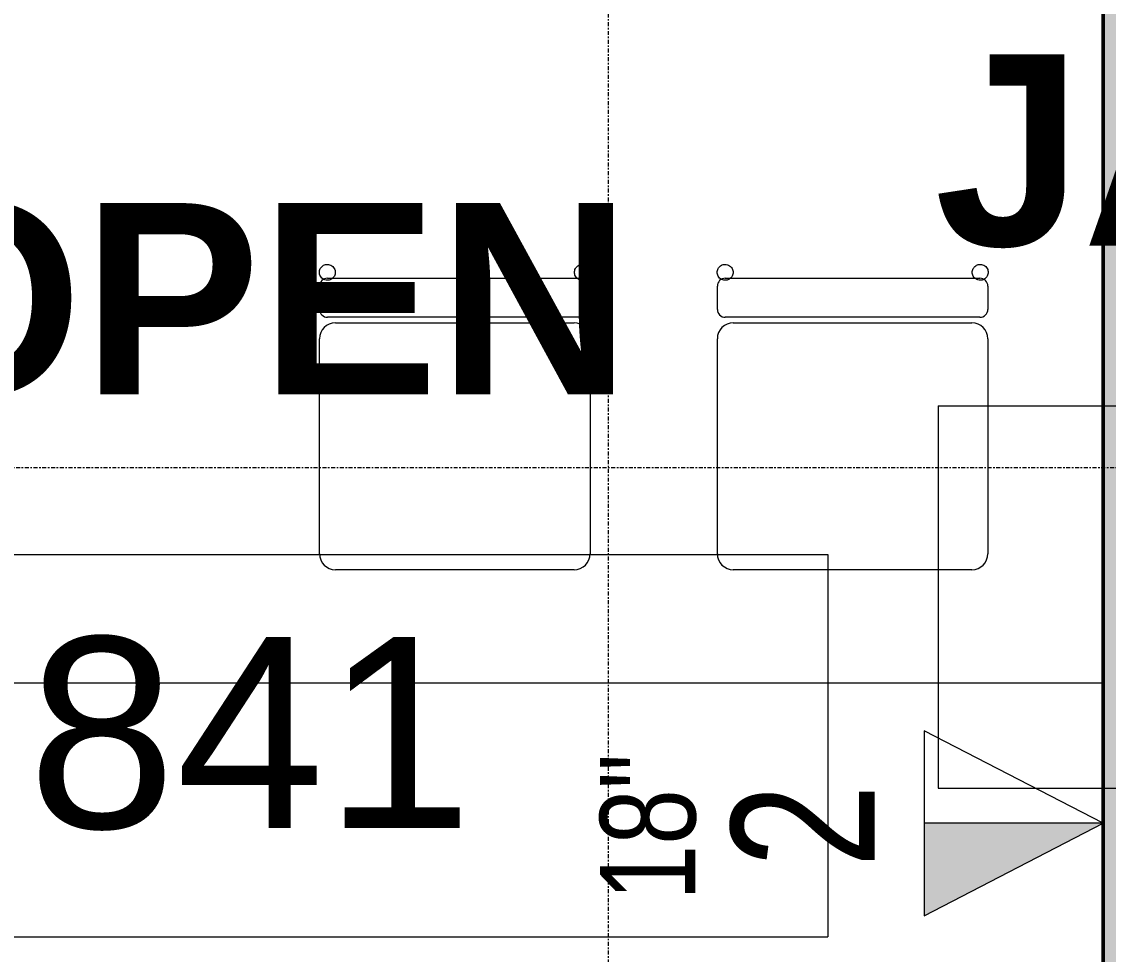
# Model space of a CAD drawing. Header units: inches. Extents: x -1205 to 1409, y -1117 to 895.
# Drawn here: x 88.1 to 156.3, y -834.3 to -775.7 of the extents above; entities that cross this region are included whole.
import ezdxf

# ---------------------------------------------------------------- set-up
doc = ezdxf.new("R2010")
doc.units = ezdxf.units.IN
doc.header["$MEASUREMENT"] = 0
doc.linetypes.add('Grid Line 1_4_', pattern=[0.4375, 0.25, -0.0625, 0.0625, -0.0625])
for name, color, linetype, lineweight in [('A-ANNO-NOTE', 131, 'Continuous', 9), ('A-AREA-IDEN', 2, 'Continuous', 9), ('A-GENM', 13, 'Continuous', 9), ('A-WALL-PATT', 111, 'Continuous', 13), ('I-FURN', 30, 'Continuous', 9), ('I-WALL', 2, 'Continuous', 13), ('S-GRID', 1, 'Continuous', 9)]:
    doc.layers.add(name, color=color, linetype=linetype, lineweight=lineweight)
doc.styles.add('Arial_1', font='arial.ttf', dxfattribs={"width": 0.75, "height": 9})
doc.styles.add('Arial_2', font='arial.ttf', dxfattribs={"width": 0.75, "height": 6})
doc.styles.add('Arial_5', font='arial.ttf', dxfattribs={"height": 12})
doc.styles.add('Arial_B', font='arialbd.ttf', dxfattribs={"height": 12})

# ---------------------------------------------------------------- blocks, each defined once
blk = doc.blocks.new('Generic Model Adjustable Table - Default-V72-8TH FLOOR TELECOM PLAN')
at = {"layer": 'A-GENM', "color": 53}
blk.add_line((-39, 15), (39, 15), dxfattribs=at)
blk = doc.blocks.new('Chair-Breuer - Chair-Breuer-V73-8TH FLOOR TELECOM PLAN')
at = {"layer": 'I-FURN', "color": 53}
for p, q in [((-8.5, 6.849), (-8.5, 8.302)), ((-8, 8.802), (8, 8.802)), ((8.5, 8.302), (8.5, 6.849)), ((8, 6.349), (-8, 6.349)), ((-7.5, 6), (7.5, 6)), ((-8.5, -8.5), (-8.5, 5)), ((8.5, 5), (8.5, -8.5)), ((7.5, -9.5), (-7.5, -9.5))]:
    blk.add_line(p, q, dxfattribs=at)
for centre, radius, start, end in [((-8, 8.302), 0.5, 90, 180), ((8, 8.302), 0.5, 360, 90), ((-8, 6.849), 0.5, 180, 270), ((8, 6.849), 0.5, 270, 360), ((-7.5, 5), 1, 90, 180), ((7.5, 5), 1, 0, 90), ((-7.5, -8.5), 1, 180, 270), ((7.5, -8.5), 1, 270, 0)]:
    blk.add_arc(centre, radius, start, end, dxfattribs=at)
for points in [[(-8.011, 8.675), (-8.062, 8.675), (-8.161, 8.69), (-8.299, 8.757), (-8.411, 8.862), (-8.501, 9.02), (-8.527, 9.236), (-8.453, 9.429), (-8.346, 9.55), (-8.246, 9.619), (-8.131, 9.662), (-8.052, 9.671), (-8.011, 9.671)], [(-8.011, 9.671), (-7.96, 9.671), (-7.861, 9.656), (-7.722, 9.59), (-7.611, 9.485), (-7.521, 9.326), (-7.495, 9.111), (-7.568, 8.918), (-7.676, 8.797), (-7.776, 8.728), (-7.89, 8.685), (-7.97, 8.675), (-8.011, 8.675)], [(8.021, 8.675), (7.97, 8.675), (7.871, 8.69), (7.732, 8.757), (7.621, 8.862), (7.531, 9.02), (7.505, 9.236), (7.579, 9.429), (7.686, 9.55), (7.786, 9.619), (7.901, 9.662), (7.98, 9.671), (8.021, 9.671)], [(8.021, 9.671), (8.072, 9.671), (8.171, 9.656), (8.309, 9.59), (8.421, 9.485), (8.511, 9.326), (8.537, 9.111), (8.463, 8.918), (8.356, 8.797), (8.256, 8.728), (8.141, 8.685), (8.062, 8.675), (8.021, 8.675)]]:
    blk.add_open_spline(points, degree=3, knots=[-1, -1, -1, -1, -0.903846, -0.807692, -0.711538, -0.615385, -0.461538, -0.307692, -0.230769, -0.153846, -0.076923, 0, 0, 0, 0], dxfattribs=at)
blk = doc.blocks.new('18433_1 - AEO NY - CENTRAL_rvt-1-8TH FLOOR TELECOM PLAN')
at = {"layer": 'A-WALL-PATT'}
blk.add_hatch(color=253, dxfattribs=at).paths.add_polyline_path([(161.398, -911.307), (161.398, -758.994), (156.023, -758.994), (156.023, -911.307)], flags=0)
at = {"layer": 'I-WALL', "color": 213, "lineweight": 50}
blk.add_line((156.023, -758.994), (156.023, -911.307), dxfattribs=at)
at = {"layer": 'S-GRID', "linetype": 'Grid Line 1_4_'}
for p, q in [((124.898, -529.369), (124.898, -1087.291)), ((444.899, -803.744), (-904.422, -803.744))]:
    blk.add_line(p, q, dxfattribs=at)
at = {"color": 53, "lineweight": 9}
for name, p in [('Chair-Breuer - Chair-Breuer-V73-8TH FLOOR TELECOM PLAN', (115.268, -800.648)), ('Chair-Breuer - Chair-Breuer-V73-8TH FLOOR TELECOM PLAN', (140.268, -800.648)), ('Generic Model Adjustable Table - Default-V72-8TH FLOOR TELECOM PLAN', (117.023, -832.244))]:
    blk.add_blockref(name, p, dxfattribs=at)
blk = doc.blocks.new('Room Tag - Room Tag-84095-8TH FLOOR TELECOM PLAN')
at = {"layer": 'A-AREA-IDEN'}
for p, q in [((-0.375, -0.0625), (-0.375, -0.3125)), ((-0.375, -0.0625), (0.375, -0.0625)), ((0.375, -0.0625), (0.375, -0.3125)), ((-0.375, -0.3125), (0.375, -0.3125))]:
    blk.add_line(p, q, dxfattribs=at)

msp = doc.modelspace()

# ---------------------------------------------------------------- block references
at = {"lineweight": 5}
msp.add_blockref('18433_1 - AEO NY - CENTRAL_rvt-1-8TH FLOOR TELECOM PLAN', (0, 0), dxfattribs=at)

# ---------------------------------------------------------------- next in the draw order: hatches: boundary and pattern name
at = {"layer": 'A-ANNO-NOTE'}
msp.add_hatch(color=256, dxfattribs=at).paths.add_polyline_path([(144.773, -831.877), (156.023, -826.071), (144.773, -826.071)], flags=0)

# ---------------------------------------------------------------- next in the draw order: linework, layer by layer
at = {"layer": 'A-ANNO-NOTE', "lineweight": 20}
for p, q in [((144.773, -820.264), (144.773, -831.877)), ((156.023, -826.071), (144.773, -820.264)), ((144.773, -831.877), (156.023, -826.071))]:
    msp.add_line(p, q, dxfattribs=at)
at = {"layer": 'A-ANNO-NOTE'}
for p, q in [((156.023, -826.071), (144.773, -826.071)), ((144.773, -826.071), (144.773, -831.877)), ((144.773, -831.877), (156.023, -826.071))]:
    msp.add_line(p, q, dxfattribs=at)

# ---------------------------------------------------------------- next in the draw order: block references
at = {"layer": 'A-AREA-IDEN', "xscale": 95.99999999999994, "yscale": 95.99999999999994, "zscale": 95.99999999999994}
for p in [(181.643, -793.864), (102.708, -803.202)]:
    msp.add_blockref('Room Tag - Room Tag-84095-8TH FLOOR TELECOM PLAN', p, dxfattribs=at)

# ---------------------------------------------------------------- next in the draw order: texts
at = {"layer": 'A-ANNO-NOTE', "attachment_point": 1, "rotation": 90}
for s, insert, char_height, width, style in [('18"', (124.392, -830.92), 6, 11.3625, 'Arial_2'), ('2', (132.645, -828.85), 9, 6.363, 'Arial_1')]:
    msp.add_mtext(s, dxfattribs=dict(at, insert=insert, char_height=char_height, width=width, style=style))
at = {"layer": 'A-AREA-IDEN', "char_height": 12, "attachment_point": 1}
for s, insert, width, style in [('JANITOR', (145.408, -777.789), 87.567, 'Arial_B'), ('OPEN', (78.832, -787.127), 57.57, 'Arial_B'), ('841', (88.429, -814.378), 33.633, 'Arial_5')]:
    msp.add_mtext(s, dxfattribs=dict(at, insert=insert, width=width, style=style))

doc.saveas('drawing.dxf')
